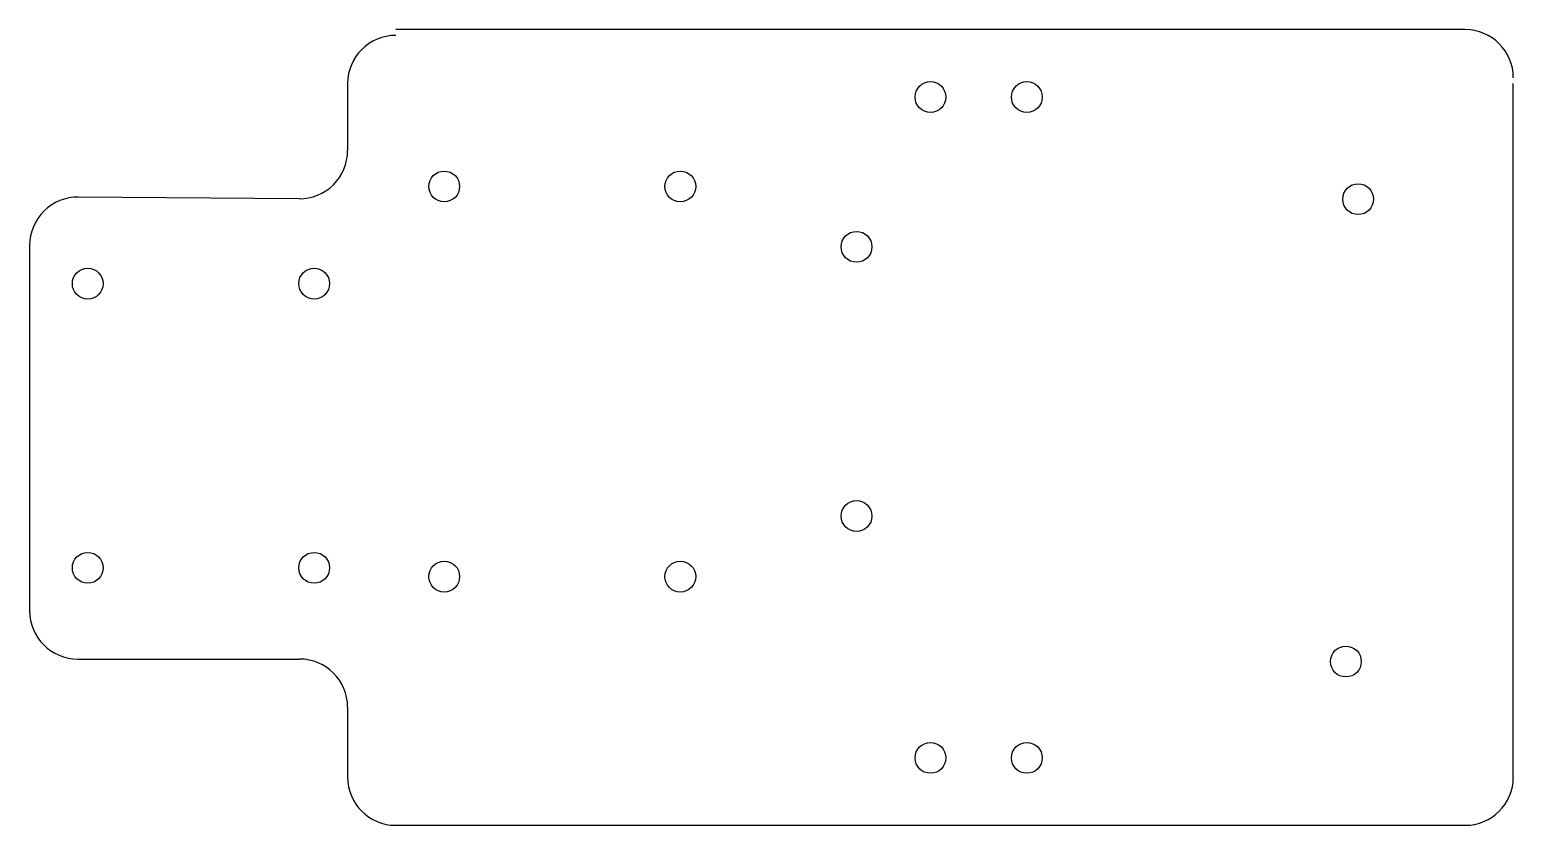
# Model space of a CAD drawing. Extents: x -93 to 61, y -41 to 42.
import ezdxf

# ---------------------------------------------------------------- set-up
doc = ezdxf.new("R2010")
doc.units = 0
doc.layers.add('MODELSKETCH_VISIBLE', color=7, linetype='CONTINUOUS')

msp = doc.modelspace()

# ---------------------------------------------------------------- linework, layer by layer
at = {"layer": 'MODELSKETCH_VISIBLE'}
for p, q in [((55.5, 41.6), (-55.5, 41.6)), ((-60.5, 36), (-60.5, 29.04)), ((60.5, -36), (60.5, 36)), ((-65.54, 24.04), (-88.46, 24.22)), ((-93.5, 19.22), (-93.5, -18.74)), ((-88.5, -23.74), (-65.5, -23.74)), ((-60.5, -28.74), (-60.5, -36)), ((-55.5, -41), (-30, -41)), ((-30, -41), (30, -41)), ((30, -41), (55.5, -41))]:
    msp.add_line(p, q, dxfattribs=at)
for centre in [(0, 34.6), (10, 34.6), (-50.47, 25.32), (-25.97, 25.32), (44.39, 24), (-7.68, 19.05), (-87.47, 15.23), (-63.97, 15.23), (-7.68, -8.89), (-87.47, -14.27), (-63.97, -14.27), (-50.47, -15.18), (-25.97, -15.18), (43.12, -24), (0, -34), (10, -34)]:
    msp.add_circle(centre, 1.6, dxfattribs=at)
for centre, start, end in [((55.5, 36.6), 0, 90), ((-55.5, 36), 90, 180), ((-65.5, 29.04), 269.5399, 0), ((-88.5, 19.22), 89.5399, 180), ((-88.5, -18.74), 180, 270), ((-65.5, -28.74), 0, 90), ((-55.5, -36), 180, 270), ((55.5, -36), 270, 0)]:
    msp.add_arc(centre, 5, start, end, dxfattribs=at)

doc.saveas('drawing.dxf')
